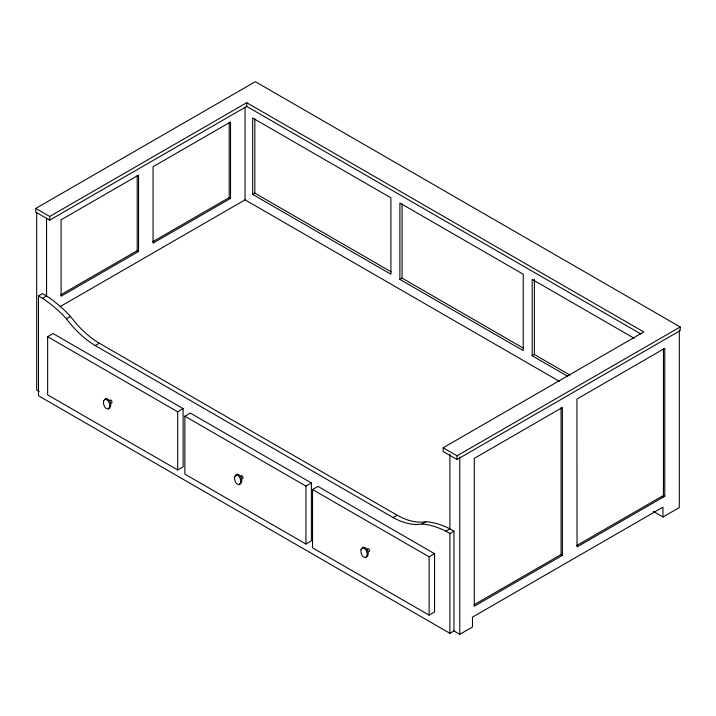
<?xml version="1.0" encoding="UTF-8"?>
<svg xmlns="http://www.w3.org/2000/svg" width="716" height="716" viewBox="0 0 716 716"><rect width="100%" height="100%" fill="white"/><g stroke="black" fill="none" stroke-linecap="round" stroke-linejoin="round"><path stroke-width="1.07" d="M240.97 476.57C241.543 473.294 244.702 479.111 242.008 478.727M367.371 549.548C367.943 546.272 371.103 552.09 368.409 551.705M109.987 400.548C111.347 397.935 113.343 404.352 110.729 402.875M235.654 476.131L237.121 474.135C241.203 474.323 243.61 481.608 240.254 484.043L239.493 484.079M104.957 399.546L106.102 398.499C110.192 398.687 112.6 405.972 109.244 408.406L108.483 408.442M362.368 548.161L363.522 547.113C367.603 547.301 370.011 554.587 366.655 557.021L365.894 557.057M35.8 208.428L255.335 81.678L680.2 326.979L680.2 330.595L457.041 459.511L443.132 451.483L443.132 447.786L643.774 331.947L246.725 102.71L49.708 216.456L35.8 208.428L35.8 212.124L49.708 220.152L246.725 106.407L640.874 333.96M653.287 511.412L662.971 517.006L662.971 507.143L472.471 617.129L472.471 626.983L459.77 634.322L453.953 630.957L449.899 633.293L38.467 395.76L38.467 295.959L42.521 293.623L46.567 295.959L46.567 218.344M38.467 295.959L42.521 298.304L46.567 295.959M60.708 294.867L137.204 250.707L138.546 251.486L138.546 175.098L61.084 219.821L61.084 296.209L138.546 251.486M152.687 241.766L229.183 197.607L230.525 198.377L230.525 121.989L153.063 166.712L153.063 243.1L230.525 198.377M252.667 194.403L390.918 274.219L390.918 197.831L252.667 118.015L252.667 194.403L254.842 193.141L391.16 271.847M60.126 306.618L245.042 199.854L559.384 381.342M42.521 298.312A100.625 58.094 60 0 1 66.427 318.754L70.481 316.418A76.37 44.088 60 0 0 99.3 343.224L397.174 515.234A76.37 44.088 60 0 0 426.002 521.704A100.625 58.094 60 0 1 449.899 528.829L453.953 531.156L453.953 630.957M47.641 336.708L53.082 333.567L183.117 408.648L183.117 466.823L177.675 469.965L47.641 394.892L47.641 336.708L177.675 411.79L183.117 408.648M66.409 318.772A76.37 44.088 60 0 0 95.246 345.56L99.3 343.259M399.886 279.401L523.217 350.607L523.217 274.219L399.886 203.013L399.886 279.401L402.061 278.139L523.468 348.236M184.871 416.211L190.313 413.069L311.388 482.969L311.388 540.875L305.947 544.026L184.871 474.126L184.871 416.211L305.947 486.11L311.388 482.969M634.018 338.185L532.185 279.392L532.185 355.78L534.369 354.527L569.909 375.05M312.534 489.52L317.976 486.379L434.558 553.692L434.558 611.992L429.117 615.134L312.534 547.83L312.534 489.52L429.117 556.833L434.558 553.692M443.132 447.786L457.041 455.815L680.2 326.979M95.246 345.595L393.12 517.57L397.174 515.234M425.993 521.669L421.939 524.014A76.37 44.088 60 0 1 393.12 517.534M421.939 524.005A100.625 58.094 60 0 1 445.844 531.174L449.899 528.82L449.899 454.526M445.844 531.156L449.899 533.501L453.953 531.156M473.911 604.886L561.058 554.578L562.4 555.356L562.4 407.467L474.287 458.374L474.287 606.228L562.4 555.356M576.649 545.574L663.446 495.463L664.788 496.242L664.788 348.316L576.917 399.08L577.033 546.908L664.788 496.242M662.971 517.006L679.305 507.572L679.305 330.076M532.185 355.78L567.734 376.303M661.629 496.51L662.971 497.289M39.192 391.5L36.695 390.059L36.695 212.643M663.446 348.656L663.446 495.463M561.058 407.807L561.058 554.578M534.369 279.249L534.369 354.527M459.77 456.898L459.77 634.322M457.041 455.815L457.041 459.511M449.899 533.501L449.899 633.293M429.117 556.833L429.117 615.134M402.061 203.971L402.061 278.139M305.947 486.11L305.947 544.026M254.842 118.972L254.842 193.141M246.725 102.71L246.725 106.407M245.042 107.105L245.042 199.854M229.183 122.32L229.183 197.607M177.675 411.79L177.675 469.965M137.204 175.429L137.204 250.707M49.708 216.456L49.708 220.152M46.567 295.968A100.625 58.094 60 0 1 70.481 316.409M103.534 401.13C103.131 404.164 104.545 408.925 108.134 409.051C111.49 406.607 109.083 399.322 105.001 399.134L103.534 401.13M234.553 476.767C234.15 479.801 235.555 484.562 239.144 484.687C242.509 482.244 240.093 474.959 236.011 474.771L234.553 476.767M360.954 549.745C360.551 552.779 361.956 557.54 365.545 557.666C368.91 555.222 366.494 547.937 362.412 547.749L360.954 549.745"/></g></svg>
